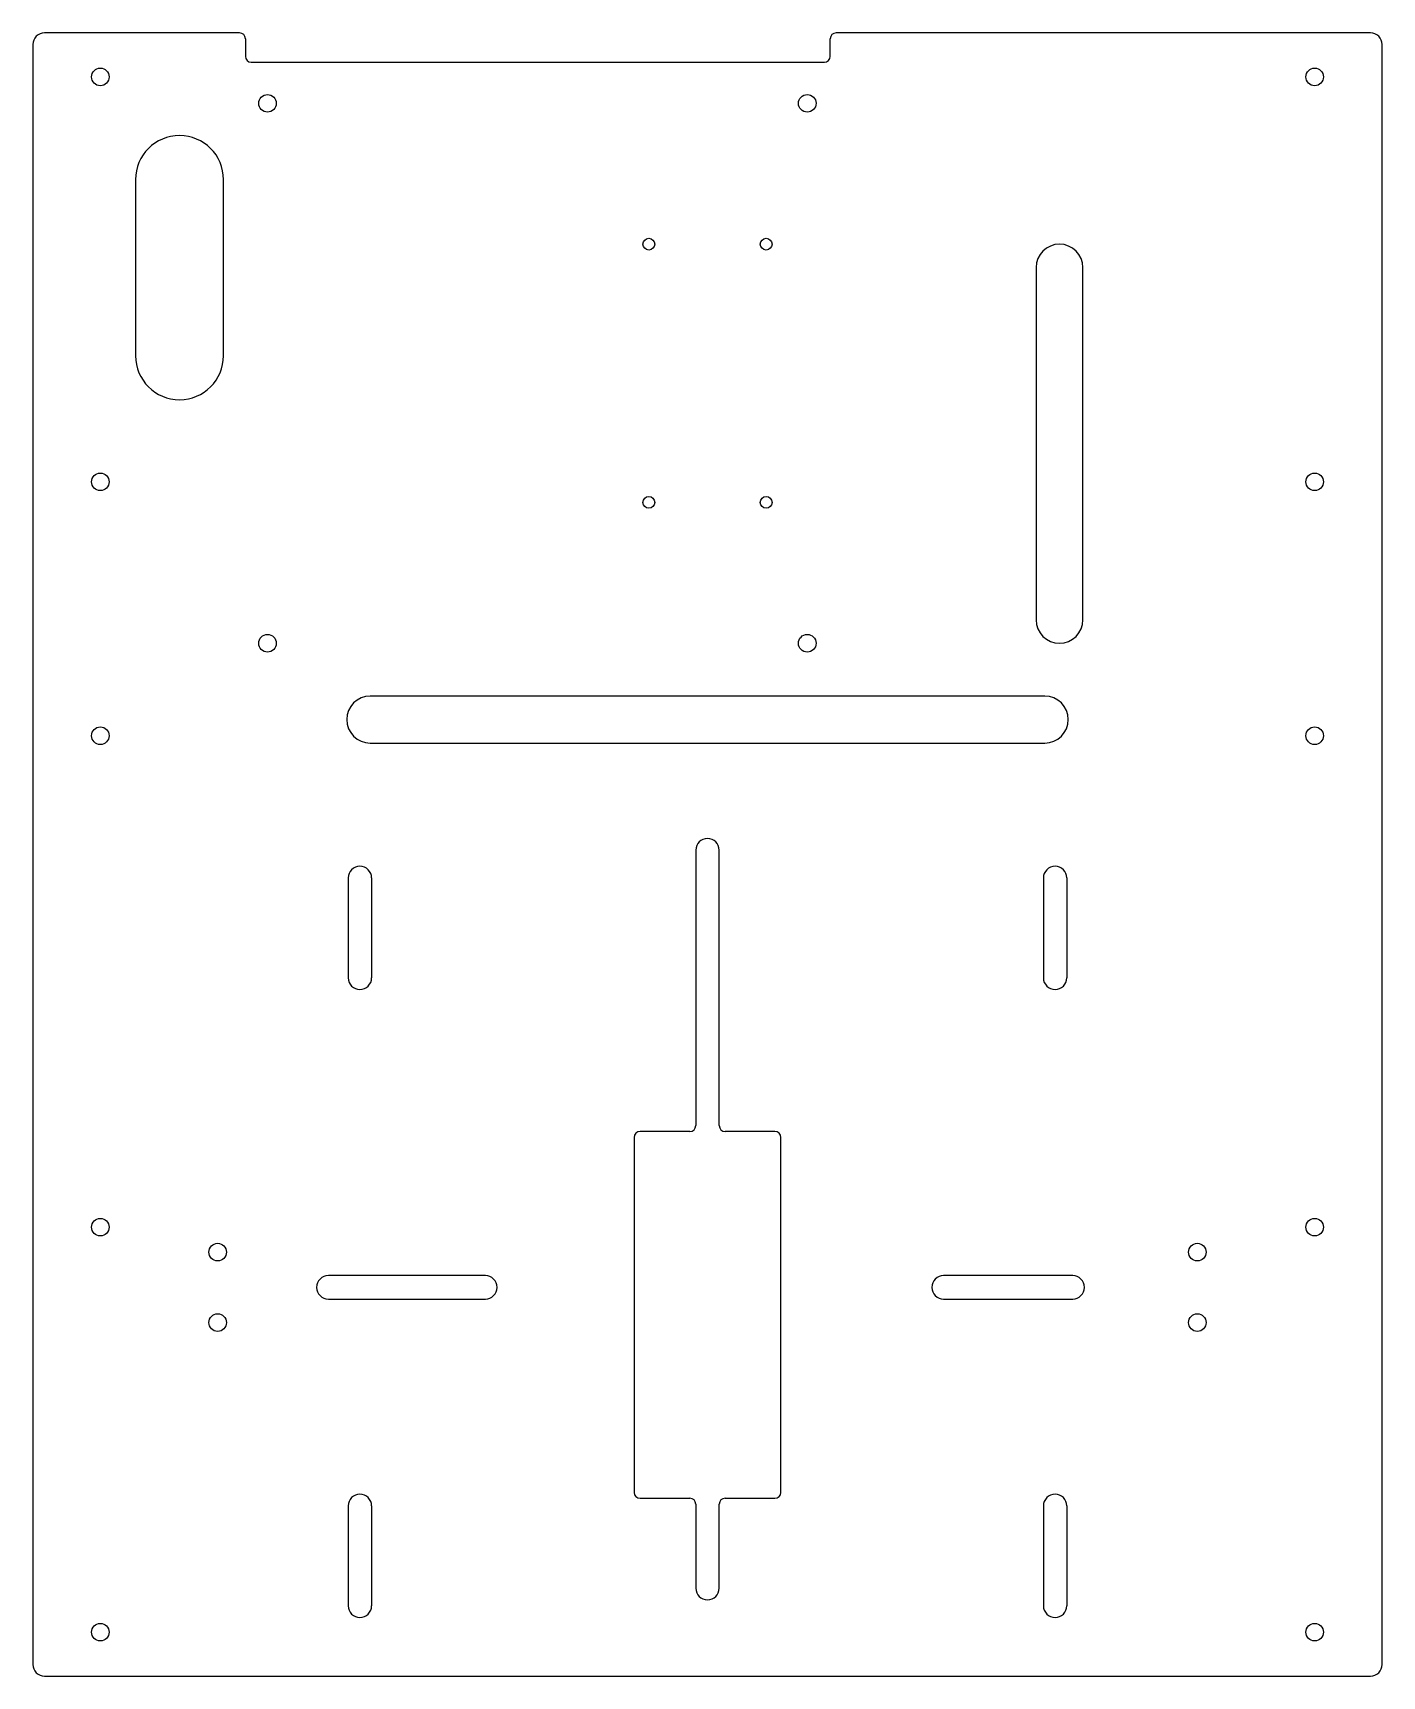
# Model space of a CAD drawing. Header units: millimetres. Extents: x 37 to 267, y 47 to 327.
import ezdxf

# ---------------------------------------------------------------- set-up
doc = ezdxf.new("R2010")
doc.units = ezdxf.units.MM

# ---------------------------------------------------------------- blocks, each defined once
blk = doc.blocks.new('LAOJIEXIEBIEKOIN')
at = {"color": 7, "linetype": 'Continuous', "lineweight": 25}
for p, q in [((149.84, 187.3), (149.84, 140.37)), ((153.84, 140.37), (153.84, 187.3)), ((139.34, 138.37), (139.34, 77.87)), ((148.84, 139.37), (140.34, 139.37)), ((163.34, 139.37), (154.84, 139.37)), ((164.34, 77.87), (164.34, 138.37)), ((113.97, 114.81), (87.21, 114.81)), ((214.09, 114.81), (192.09, 114.81)), ((87.21, 110.81), (113.97, 110.81)), ((192.09, 110.81), (214.09, 110.81)), ((140.34, 76.87), (148.84, 76.87)), ((149.84, 75.87), (149.84, 61.56)), ((153.84, 61.56), (153.84, 75.87)), ((154.84, 76.87), (163.34, 76.87))]:
    blk.add_line(p, q, dxfattribs=at)
for centre, radius, start, end in [((151.84, 187.3), 2, 0, 180), ((148.84, 140.37), 1, 270, 0), ((154.84, 140.37), 1, 180, 270), ((140.34, 138.37), 1, 90, 180), ((163.34, 138.37), 1, 0, 90), ((87.21, 112.81), 2, 90, 270), ((113.97, 112.81), 2, 270, 90), ((192.09, 112.81), 2, 90, 270), ((214.09, 112.81), 2, 270, 90), ((140.34, 77.87), 1, 180, 270), ((148.84, 75.87), 1, 0, 90), ((154.84, 75.87), 1, 90, 180), ((163.34, 77.87), 1, 270, 0), ((151.84, 61.56), 2, 180, 0)]:
    blk.add_arc(centre, radius, start, end, dxfattribs=at)
blk = doc.blocks.new('XINJIXIEBIKONG')
for p, q in [((90.59, 182.56), (90.59, 165.56)), ((94.59, 182.56), (94.59, 165.56)), ((209.09, 182.56), (209.09, 165.56)), ((213.09, 182.56), (213.09, 165.56)), ((90.59, 75.56), (90.59, 58.56)), ((94.59, 75.56), (94.59, 58.56)), ((209.09, 75.56), (209.09, 58.56)), ((213.09, 75.56), (213.09, 58.56))]:
    blk.add_line(p, q)
for centre, start, end in [((92.59, 182.56), 0, 180), ((211.09, 182.56), 0, 180), ((92.59, 165.56), 180, 0), ((211.09, 165.56), 180, 0), ((92.59, 75.56), 0, 180), ((211.09, 75.56), 0, 180), ((92.59, 58.56), 180, 0), ((211.09, 58.56), 180, 0)]:
    blk.add_arc(centre, 2, start, end)
blk = doc.blocks.new('TUOLUOYIKONG')
at = {"color": 7, "linetype": 'Continuous', "lineweight": 25}
for centre in [(141.84, 290.56), (161.84, 290.56), (141.84, 246.56), (161.84, 246.56)]:
    blk.add_circle(centre, 1, dxfattribs=at)
blk = doc.blocks.new('DIANLUBANKONG')
at = {"color": 7, "linetype": 'Continuous', "lineweight": 25}
for centre in [(76.84, 314.56), (168.84, 314.56), (76.84, 222.56), (168.84, 222.56)]:
    blk.add_circle(centre, 1.5, dxfattribs=at)
blk = doc.blocks.new('SHIXIANGJIKONG')
at = {"color": 7, "linetype": 'Continuous', "lineweight": 25}
for centre in [(68.34, 118.81), (235.34, 118.81), (68.34, 106.81), (235.34, 106.81)]:
    blk.add_circle(centre, 1.5, dxfattribs=at)

msp = doc.modelspace()

# ---------------------------------------------------------------- linework, layer by layer
for p, q in [((72.07, 326.56), (38.84, 326.56)), ((73.07, 325.56), (73.07, 322.56)), ((172.76, 322.56), (172.76, 325.56)), ((74.07, 321.56), (171.76, 321.56))]:
    msp.add_line(p, q)
at = {"color": 7, "linetype": 'Continuous', "lineweight": 25}
for p, q in [((264.84, 326.56), (173.76, 326.56)), ((36.84, 324.56), (36.84, 48.56)), ((266.84, 48.56), (266.84, 324.56)), ((54.34, 301.56), (54.34, 271.56)), ((69.34, 271.56), (69.34, 301.56)), ((207.84, 286.56), (207.84, 226.56)), ((215.84, 226.56), (215.84, 286.56)), ((209.34, 213.56), (94.34, 213.56)), ((94.34, 205.56), (209.34, 205.56)), ((38.84, 46.56), (264.84, 46.56))]:
    msp.add_line(p, q, dxfattribs=at)
for centre in [(48.34, 319.06), (255.34, 319.06), (48.34, 206.8), (255.34, 206.8), (255.34, 123.06), (48.34, 54.06), (255.34, 54.06)]:
    msp.add_circle(centre, 1.5, dxfattribs=at)
for centre in [(48.34, 250.06), (255.34, 250.06), (48.34, 123.06)]:
    msp.add_circle(centre, 1.5)
for centre, radius, start, end in [((38.84, 324.56), 2, 90, 180), ((264.84, 324.56), 2, 0, 90), ((61.84, 301.56), 7.5, 0, 180), ((211.84, 286.56), 4, 0, 180), ((61.84, 271.56), 7.5, 180, 0), ((211.84, 226.56), 4, 180, 0), ((94.34, 209.56), 4, 90, 270), ((209.34, 209.56), 4, 270, 90), ((38.84, 48.56), 2, 180, 270), ((264.84, 48.56), 2, 270, 0)]:
    msp.add_arc(centre, radius, start, end, dxfattribs=at)
for centre, start, end in [((72.07, 325.56), 0, 90), ((74.07, 322.56), 180, 270), ((171.76, 322.56), 270, 0)]:
    msp.add_arc(centre, 1, start, end)
at = {"lineweight": 25}
msp.add_arc((173.76, 325.56), 1, 90, 180, dxfattribs=at)

# ---------------------------------------------------------------- block references
for name in ['DIANLUBANKONG', 'TUOLUOYIKONG', 'LAOJIEXIEBIEKOIN', 'XINJIXIEBIKONG', 'SHIXIANGJIKONG']:
    msp.add_blockref(name, (0, 0))

doc.saveas('drawing.dxf')
